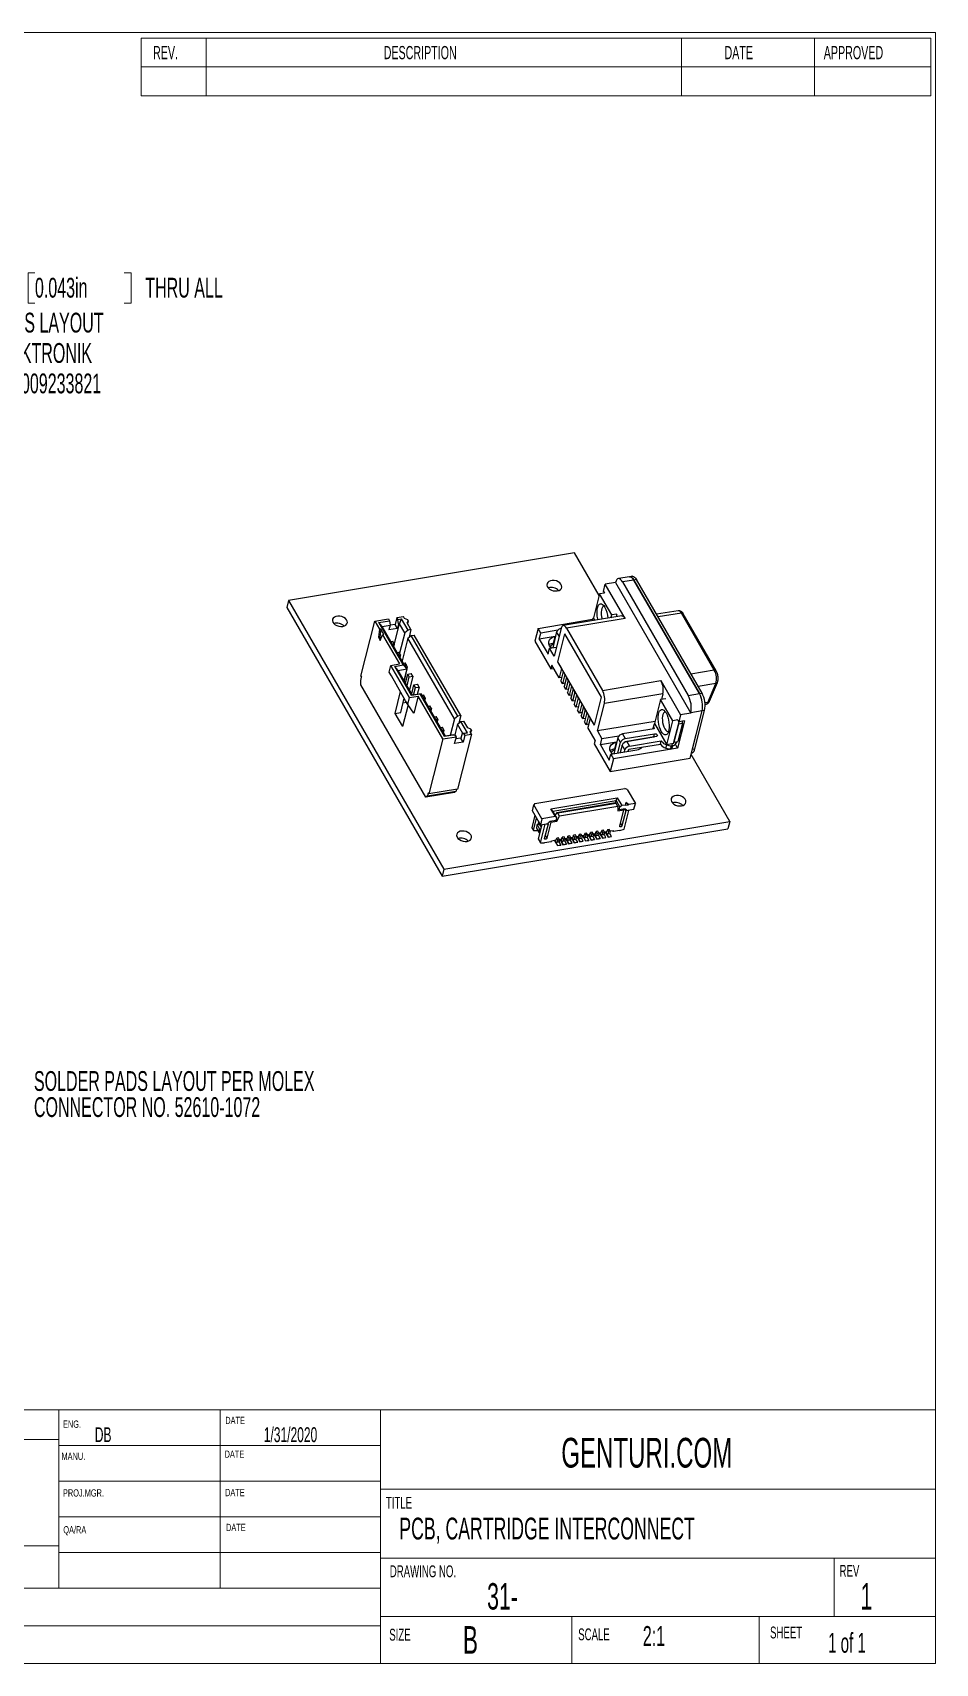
# Model space of a CAD drawing. Header units: millimetres. Extents: x 11 to 423, y 8 to 270.
# Drawn here: x 278.4 to 423, y 8.3 to 269.9 of the extents above; entities that cross this region are included whole.
import ezdxf

# ---------------------------------------------------------------- set-up
doc = ezdxf.new("R2010")
doc.units = ezdxf.units.MM
doc.styles.add('SLDTEXTSTYLE0', font='TXT', dxfattribs={"width": 0.605})
doc.styles.add('SLDTEXTSTYLE1', font='TXT', dxfattribs={"width": 0.57})
doc.dimstyles.new('SLDDIMSTYLE6', dxfattribs={"dimtxt": 3.175, "dimasz": 3.556, "dimexe": 0, "dimexo": 0.0625, "dimgap": 0.79375, "dimtad": 0, "dimtih": 1, "dimtoh": 1, "dimdec": 4, "dimrnd": 1e-09, "dimzin": 12, "dimdsep": 46, "dimtxsty": 'SLDTEXTSTYLE0', "dimblk1": 'NONE', "dimblk2": 'CLOSED', "dimsah": 1, "dimcen": 0, "dimadec": 0, "dimazin": 3, "dimtfac": 1, "dimtmove": 0, "dimatfit": 3, "dimldrblk": 'NONE', "dimfxl": 1, "dimfrac": 2, "dimtolj": 1, "dimtzin": 12, "dimarcsym": 0})

# ---------------------------------------------------------------- blocks, each defined once
blk = doc.blocks.new('SW_TABLEANNOTATION_0')
at = {"color": 0, "linetype": 'Continuous', "lineweight": 18}
for p, q in [((0, 0), (0, -9.24)), ((126.56, 0), (0, 0)), ((10.41, 0), (10.41, -4.62)), ((86.61, 0), (86.61, -4.62)), ((107.89, 0), (107.89, -4.62)), ((126.56, -9.24), (126.56, 0)), ((0, -4.62), (126.56, -4.62)), ((10.41, -4.62), (10.41, -9.24)), ((86.61, -4.62), (86.61, -9.24)), ((107.89, -4.62), (107.89, -9.24)), ((0, -9.24), (126.56, -9.24))]:
    blk.add_line(p, q, dxfattribs=at)
at = {"color": 0, "linetype": 'Continuous', "lineweight": 18, "attachment_point": 1, "style": 'SLDTEXTSTYLE0'}
for s, insert, char_height in [('REV.', (1.91, -1.26), 2.117), ('DESCRIPTION', (38.87, -1.26), 2.1167), ('DATE', (93.48, -1.26), 2.117), ('APPROVED', (109.39, -1.26), 2.117)]:
    blk.add_mtext(s, dxfattribs=dict(at, insert=insert, char_height=char_height))
blk = doc.blocks.new('_CLOSED')
at = {"color": 0, "linetype": 'ByBlock', "lineweight": -2}
for p, q in [((-1, 0.166667), (0, 0)), ((-1, 0.166667), (-1, -0.166667)), ((0, 0), (-1, -0.166667)), ((0, 0), (-1, 0))]:
    blk.add_line(p, q, dxfattribs=at)
blk = doc.blocks.new('_D_14')
at = {"color": 7, "linetype": 'Continuous', "lineweight": 18}
for p, q in [((278.75, 231.31), (277.66, 231.31)), ((277.66, 231.31), (277.66, 226.44)), ((293.06, 231.31), (294.15, 231.31)), ((294.15, 231.31), (294.15, 226.44)), ((277.66, 226.44), (278.75, 226.44)), ((294.15, 226.44), (293.06, 226.44)), ((211.16, 168.08), (238.58, 221.56)), ((238.58, 221.56), (244.93, 221.56))]:
    blk.add_line(p, q, dxfattribs=at)
at = {"color": 7, "linetype": 'Continuous', "lineweight": 18, "xscale": 3.556, "yscale": 3.556, "rotation": 242.8609225618}
blk.add_blockref('_CLOSED', (211.16, 168.08, -0.82), dxfattribs=at)
at = {"color": 7, "linetype": 'Continuous', "lineweight": 18, "attachment_point": 1, "style": 'SLDTEXTSTYLE0'}
for s, insert, char_height in [('9', (248.42, 230.53), 3.17), ('X', (250.85, 230.53), 3.17), ('%%c', (254.97, 230.52), 3.175), ('1.09mm', (260.79, 230.53), 3.175), ('0.043in', (278.75, 230.53), 3.175), ('THRU ALL', (296.43, 230.53), 3.175), ('HOLES AND SOLDER PADS LAYOUT', (244.93, 224.93), 3.175), ('PER WURTH ELEKTRONIK', (255.36, 220.06), 3.175), ('D CONNECTOR NO. 618009233821', (247.11, 215.18), 3.175)]:
    blk.add_mtext(s, dxfattribs=dict(at, insert=insert, char_height=char_height))
blk = doc.blocks.new('_NONE')
blk = doc.blocks.new('SW_NOTE_4')
at = {"color": 0, "linetype": 'Continuous', "lineweight": 0, "char_height": 3.175, "attachment_point": 1, "style": 'SLDTEXTSTYLE0'}
for s, insert in [('SOLDER PADS LAYOUT PER MOLEX', (0.53, 1.61)), ('CONNECTOR NO. 52610-1072', (0.53, -2.57))]:
    blk.add_mtext(s, dxfattribs=dict(at, insert=insert))

msp = doc.modelspace()

# ---------------------------------------------------------------- linework, layer by layer
at = {"color": 7, "linetype": 'Continuous', "lineweight": 18}
for p, q in [((10.87306, 269.85291), (423.03369, 269.85291)), ((423.03369, 8.30901), (423.03369, 269.85291)), ((180.70099, 48.94901), (334.13369, 48.94901)), ((282.57774, 20.37401), (282.57169, 48.94901)), ((308.45067, 20.37401), (308.45067, 48.94901)), ((334.13369, 48.94901), (423.03369, 48.94901)), ((334.13369, 48.94901), (334.13369, 8.30901)), ((253.99669, 44.19921), (282.57169, 44.19921)), ((282.5729, 43.23401), (334.13369, 43.23401)), ((282.57169, 37.51901), (334.13369, 37.51901)), ((334.13369, 36.24901), (423.03369, 36.24901)), ((282.57532, 31.80401), (334.13369, 31.80401)), ((253.99669, 27.18121), (282.57169, 27.18121)), ((282.57653, 26.08901), (334.13369, 26.08901)), ((334.13369, 25.20001), (423.03369, 25.20001)), ((406.79804, 15.80201), (406.79804, 25.20001)), ((334.13369, 20.37401), (228.59669, 20.37401)), ((334.13369, 8.94401), (334.13369, 20.37401)), ((334.13369, 15.80201), (423.03369, 15.80201)), ((364.76243, 8.30901), (364.76243, 15.80201)), ((394.80171, 8.30901), (394.80171, 15.80201)), ((228.59669, 14.34151), (334.13369, 14.34151)), ((10.87306, 8.30901), (423.03369, 8.30901))]:
    msp.add_line(p, q, dxfattribs=at)
at = {"color": 7, "linetype": 'Continuous', "lineweight": 25}
for p, q in [((365.21799, 186.40854), (319.40059, 178.79913)), ((369.15189, 179.59251), (365.21799, 186.40854)), ((369.85674, 180.21797), (370.14779, 181.36828)), ((371.77124, 181.63791), (370.14779, 181.36828)), ((373.3032, 175.9011), (370.14779, 181.36828)), ((371.78034, 181.67385), (371.77124, 181.63791)), ((371.77124, 181.63791), (383.84053, 160.72618)), ((374.03996, 182.58895), (372.23613, 182.28937)), ((374.73145, 182.05387), (372.92762, 181.75429)), ((372.92762, 181.75429), (383.42998, 163.55748)), ((374.44779, 182.65296), (374.08895, 182.59337)), ((374.73145, 182.05387), (385.23381, 163.85707)), ((375.13928, 182.11788), (374.73341, 182.05048)), ((385.23577, 163.85367), (374.73341, 182.05048)), ((385.64163, 163.92108), (375.13928, 182.11788)), ((319.40059, 178.79913), (319.11181, 177.6578)), ((319.40059, 178.79913), (344.27563, 135.69965)), ((369.21472, 179.84082), (368.24151, 175.99445)), ((370.02644, 179.97564), (369.21472, 179.84082)), ((371.16947, 176.45395), (369.21472, 179.84082)), ((369.85674, 180.21797), (369.99921, 179.97111)), ((319.11181, 177.6578), (343.98685, 134.55832)), ((330.981, 166.63961), (333.21027, 175.45031)), ((333.21027, 175.45031), (335.38389, 175.8113)), ((333.21027, 175.45031), (333.95652, 174.15732)), ((333.84261, 175.22806), (335.55626, 175.51266)), ((335.38389, 175.8113), (335.55626, 175.51266)), ((335.55626, 175.51266), (335.66327, 174.79985)), ((336.75481, 176.03899), (336.47831, 174.94619)), ((336.75481, 176.03899), (337.79201, 176.21125)), ((336.75481, 176.03899), (336.92717, 175.74035)), ((336.92717, 175.74035), (337.5044, 175.83621)), ((337.03418, 175.02753), (336.92717, 175.74035)), ((337.15143, 175.047), (337.5044, 175.83621)), ((338.55032, 174.024), (337.5044, 175.83621)), ((337.98592, 175.87528), (337.79201, 176.21125)), ((338.47751, 175.67428), (337.98592, 175.87528)), ((338.38549, 175.18297), (338.57936, 175.49781)), ((338.57936, 175.49781), (338.46489, 175.0454)), ((338.57936, 175.49781), (338.47751, 175.67428)), ((359.37626, 174.3105), (368.11903, 175.76251)), ((372.78458, 176.30241), (363.40464, 174.74458)), ((373.3032, 175.9011), (363.92326, 174.34327)), ((368.10752, 175.72276), (368.05546, 175.51699)), ((368.24151, 175.99445), (368.47671, 175.58695)), ((371.05859, 176.01575), (371.16947, 176.45395)), ((371.98119, 176.58876), (371.16947, 176.45395)), ((371.9721, 176.55282), (371.87032, 176.15057)), ((381.83837, 177.13734), (378.34835, 176.55772)), ((387.61424, 167.60323), (382.33208, 176.75531)), ((387.92212, 167.50465), (382.63997, 176.65672)), ((333.95652, 174.15732), (333.78456, 172.87926)), ((333.78456, 172.87926), (334.01004, 172.9167)), ((333.78456, 172.87926), (334.07153, 172.38205)), ((337.76529, 168.43147), (333.84261, 175.22806)), ((334.4096, 174.59164), (333.84261, 175.22806)), ((334.182, 174.19477), (333.95652, 174.15732)), ((334.182, 174.19477), (334.01004, 172.9167)), ((334.01004, 172.9167), (334.17543, 172.63014)), ((334.07153, 172.38205), (334.45402, 173.29533)), ((334.6795, 173.33278), (334.182, 174.19477)), ((334.4096, 174.59164), (335.66327, 174.79985)), ((337.99004, 168.38803), (334.4096, 174.59164)), ((334.6795, 173.33278), (334.45402, 173.29533)), ((334.45402, 173.29533), (337.16286, 168.6019)), ((335.66327, 174.79985), (335.47954, 174.07371)), ((336.85045, 174.30139), (335.47954, 174.07371)), ((336.47831, 174.94619), (335.66166, 174.81056)), ((336.23568, 171.4277), (337.15143, 175.047)), ((336.85045, 174.30139), (336.47831, 174.94619)), ((337.03418, 175.02753), (336.85045, 174.30139)), ((337.03418, 175.02753), (337.15143, 175.047)), ((337.99757, 173.58094), (337.15143, 175.047)), ((337.99757, 173.58094), (337.17405, 170.32614)), ((338.49507, 172.71895), (337.57932, 169.09965)), ((338.55032, 174.024), (337.99757, 173.58094)), ((339.0103, 174.10039), (338.38549, 175.18297)), ((338.49507, 172.71895), (339.04782, 173.16201)), ((345.95758, 159.78911), (338.49507, 172.71895)), ((339.0103, 174.10039), (338.55032, 174.024)), ((339.0103, 174.10039), (338.70293, 172.88555)), ((339.04782, 173.16201), (339.5078, 173.2384)), ((346.51034, 160.23216), (339.04782, 173.16201)), ((346.97031, 160.30856), (339.5078, 173.2384)), ((359.37626, 174.3105), (358.85782, 172.2615)), ((359.80912, 173.5605), (359.37626, 174.3105)), ((359.56355, 172.58993), (359.80912, 173.5605)), ((362.13401, 173.01683), (359.56355, 172.58993)), ((362.5162, 174.0101), (359.80912, 173.5605)), ((362.35208, 173.72522), (361.7129, 171.19904)), ((361.86115, 171.93841), (362.13401, 173.01683)), ((363.0628, 174.28294), (361.94406, 169.86142)), ((363.60983, 173.43855), (362.4729, 168.94513)), ((363.60983, 173.43855), (369.48582, 163.25757)), ((363.92326, 174.34327), (369.68173, 164.36591)), ((335.80103, 172.18079), (336.07716, 172.22665)), ((336.05174, 171.7464), (336.32787, 171.79226)), ((336.32787, 171.79226), (336.07716, 172.22665)), ((336.32787, 171.79226), (336.23565, 171.42776)), ((336.79603, 170.45681), (337.07217, 170.50267)), ((337.04674, 170.02242), (337.32287, 170.06828)), ((337.32287, 170.06828), (337.07217, 170.50267)), ((337.32287, 170.06828), (337.23065, 169.70378)), ((358.85782, 172.2615), (361.42563, 167.81242)), ((359.56355, 172.58993), (360.97378, 170.14649)), ((360.97378, 170.14649), (361.21936, 171.11707)), ((361.21936, 171.11707), (362.30749, 171.29779)), ((361.94406, 169.86142), (361.21936, 171.11707)), ((361.86115, 171.93841), (361.90168, 171.94514)), ((335.51544, 167.28142), (335.79194, 168.37422)), ((335.79194, 168.37422), (337.16286, 168.6019)), ((338.78086, 163.19549), (335.79194, 168.37422)), ((336.39437, 168.20379), (337.76529, 168.43147)), ((339.09839, 163.51871), (336.39437, 168.20379)), ((336.95492, 167.57249), (336.39437, 168.20379)), ((336.95492, 167.57249), (338.32584, 167.80017)), ((336.95492, 167.57249), (336.96139, 167.56732)), ((339.26261, 163.58013), (336.96139, 167.56732)), ((338.32584, 167.80017), (337.76529, 168.43147)), ((337.79104, 168.73283), (338.06717, 168.77869)), ((338.33231, 167.795), (337.89164, 165.95553)), ((337.90014, 165.94081), (338.44236, 168.08381)), ((338.24258, 168.42997), (337.99004, 168.38803)), ((338.18982, 168.04187), (337.99004, 168.38803)), ((338.31788, 168.3443), (338.06717, 168.77869)), ((338.18982, 168.04187), (338.44236, 168.08381)), ((338.33231, 167.795), (338.18982, 168.04187)), ((338.44236, 168.08381), (338.24258, 168.42997)), ((338.29428, 168.34038), (338.31788, 168.3443)), ((338.31788, 168.3443), (338.31, 168.31315)), ((338.33231, 167.795), (338.32584, 167.80017)), ((361.57115, 168.38757), (361.42563, 167.81242)), ((361.42563, 167.81242), (361.86134, 167.88478)), ((362.7346, 166.37174), (361.57115, 168.38757)), ((362.4729, 168.94513), (368.3489, 158.76415)), ((362.4729, 168.94513), (363.10751, 167.84558)), ((363.10751, 167.84558), (362.7346, 166.37174)), ((330.98828, 165.24643), (330.96062, 165.94068)), ((330.96139, 165.94969), (331.08872, 166.45296)), ((330.981, 166.63961), (331.08872, 166.45296)), ((341.38211, 147.23766), (330.98828, 165.24643)), ((335.86462, 166.67643), (335.51544, 167.28142)), ((338.15519, 162.70768), (335.86462, 166.67643)), ((338.12763, 165.54665), (338.48494, 166.95884)), ((338.37834, 165.11226), (338.73565, 166.52445)), ((338.48494, 166.95884), (339.06217, 167.05471)), ((338.73565, 166.52445), (338.48494, 166.95884)), ((338.73565, 166.52445), (339.31288, 166.62032)), ((339.31288, 166.62032), (338.76278, 164.44617)), ((339.31288, 166.62032), (339.06217, 167.05471)), ((339.12263, 163.82267), (339.47994, 165.23486)), ((339.42887, 163.60774), (339.73065, 164.80047)), ((339.47994, 165.23486), (340.05717, 165.33073)), ((339.73065, 164.80047), (339.47994, 165.23486)), ((339.73065, 164.80047), (340.30788, 164.89634)), ((340.30788, 164.89634), (340.00609, 163.70361)), ((340.30788, 164.89634), (340.05717, 165.33073)), ((363.13456, 166.43817), (362.7346, 166.37174)), ((363.37389, 167.38405), (363.00098, 165.9102)), ((363.27715, 165.4317), (363.00098, 165.9102)), ((363.65006, 166.90554), (363.27715, 165.4317)), ((363.67711, 165.49812), (363.27715, 165.4317)), ((363.37389, 167.38405), (363.65006, 166.90554)), ((363.91644, 166.444), (363.54353, 164.97016)), ((363.8197, 164.49165), (363.54353, 164.97016)), ((364.19261, 165.96549), (363.8197, 164.49165)), ((363.91644, 166.444), (364.19261, 165.96549)), ((364.45899, 165.50396), (364.08608, 164.03011)), ((364.73516, 165.02545), (364.36225, 163.55161)), ((364.45899, 165.50396), (364.73516, 165.02545)), ((369.68173, 164.36591), (379.06167, 165.92374)), ((379.06167, 165.92374), (382.21708, 160.45655)), ((386.59429, 162.4211), (387.86025, 165.44385)), ((386.84997, 162.60423), (388.11593, 165.62698)), ((337.29237, 164.20265), (336.44277, 160.65616)), ((337.36272, 160.80895), (337.91661, 163.12106)), ((338.29184, 162.42853), (337.72829, 162.33493)), ((338.50436, 162.10269), (338.15519, 162.70768)), ((338.27179, 162.50566), (338.26209, 162.46732)), ((338.26209, 162.46732), (338.29113, 162.47214)), ((338.2993, 162.458), (338.29184, 162.42853)), ((338.50436, 162.10269), (338.78086, 163.19549)), ((338.78086, 163.19549), (340.15178, 163.42318)), ((340.4693, 163.74639), (339.09839, 163.51871)), ((339.25943, 163.5796), (339.09839, 163.51871)), ((340.63035, 163.80729), (339.25943, 163.5796)), ((340.15178, 163.42318), (339.45871, 160.68399)), ((344.10436, 156.57477), (340.15178, 163.42318)), ((340.63035, 163.80729), (340.4693, 163.74639)), ((344.39198, 156.94981), (340.4693, 163.74639)), ((340.63035, 163.80729), (340.63669, 163.80233)), ((340.77918, 163.55545), (340.63669, 163.80233)), ((340.77604, 163.56089), (341.05217, 163.60675)), ((341.03171, 163.59739), (340.77918, 163.55545)), ((340.97896, 163.2093), (340.77918, 163.55545)), ((340.97896, 163.2093), (341.2315, 163.25124)), ((344.5594, 157.00569), (340.97896, 163.2093)), ((341.2315, 163.25124), (341.03171, 163.59739)), ((341.30288, 163.17236), (341.05217, 163.60675)), ((341.14715, 162.91789), (341.2315, 163.25124)), ((341.20753, 163.15653), (341.30288, 163.17236)), ((341.30288, 163.17236), (341.21065, 162.80786)), ((364.21966, 164.55808), (363.8197, 164.49165)), ((364.36225, 163.55161), (364.08608, 164.03011)), ((364.76221, 163.61803), (364.36225, 163.55161)), ((365.00154, 164.56391), (364.62863, 163.09007)), ((364.9048, 162.61157), (364.62863, 163.09007)), ((365.27771, 164.08541), (364.9048, 162.61157)), ((365.30476, 162.67799), (364.9048, 162.61157)), ((365.00154, 164.56391), (365.27771, 164.08541)), ((365.54409, 163.62387), (365.17118, 162.15003)), ((365.82026, 163.14536), (365.44735, 161.67152)), ((365.54409, 163.62387), (365.82026, 163.14536)), ((366.08664, 162.68383), (365.71373, 161.20998)), ((366.36281, 162.20532), (365.9899, 160.73148)), ((366.08664, 162.68383), (366.36281, 162.20532)), ((369.48582, 163.25757), (368.3489, 158.76415)), ((368.87774, 157.84786), (369.99647, 162.26939)), ((379.37641, 163.82722), (369.99647, 162.26939)), ((379.00804, 162.87252), (378.03483, 159.02615)), ((379.81977, 163.00734), (379.00804, 162.87252)), ((380.96279, 159.48565), (379.00804, 162.87252)), ((379.37641, 163.82722), (379.14042, 162.89451)), ((383.42998, 163.55748), (385.23381, 163.85707)), ((385.23577, 163.85367), (385.64163, 163.92108)), ((336.44277, 160.65616), (337.36272, 160.80895)), ((336.44277, 160.65616), (337.63755, 158.58603)), ((338.55583, 162.02619), (337.63755, 158.58603)), ((339.45871, 160.68399), (338.50436, 162.10269)), ((341.77104, 161.83691), (342.04717, 161.88277)), ((342.02175, 161.40252), (342.29788, 161.44838)), ((342.29788, 161.44838), (342.04717, 161.88277)), ((342.29788, 161.44838), (342.20566, 161.08388)), ((342.76604, 160.11293), (343.04217, 160.15879)), ((343.01675, 159.67854), (343.29288, 159.7244)), ((343.29288, 159.7244), (343.04217, 160.15879)), ((343.29288, 159.7244), (343.20066, 159.3599)), ((345.95758, 159.78911), (345.28377, 157.12599)), ((346.51034, 160.23216), (345.95758, 159.78911)), ((346.97031, 160.30856), (346.51034, 160.23216)), ((346.97031, 160.30856), (346.66294, 159.09372)), ((365.44735, 161.67152), (365.17118, 162.15003)), ((365.84731, 161.73795), (365.44735, 161.67152)), ((365.9899, 160.73148), (365.71373, 161.20998)), ((366.38986, 160.7979), (365.9899, 160.73148)), ((366.62919, 161.74378), (366.25628, 160.26994)), ((366.53245, 159.79143), (366.25628, 160.26994)), ((366.90536, 161.26528), (366.53245, 159.79143)), ((366.93241, 159.85786), (366.53245, 159.79143)), ((366.62919, 161.74378), (366.90536, 161.26528)), ((367.17174, 160.80374), (366.79883, 159.3299)), ((367.44791, 160.32523), (367.075, 158.85139)), ((367.17174, 160.80374), (367.44791, 160.32523)), ((367.71429, 159.86369), (367.34138, 158.38985)), ((367.71429, 159.86369), (368.3489, 158.76415)), ((381.77451, 159.62046), (380.96279, 159.48565)), ((381.76542, 159.58452), (381.92603, 159.30624)), ((382.21708, 160.45655), (381.92603, 159.30624)), ((383.84053, 160.72618), (382.21708, 160.45655)), ((383.73434, 153.47681), (385.65346, 161.06171)), ((383.84963, 160.76212), (383.84053, 160.72618)), ((385.65346, 161.06171), (383.84963, 160.76212)), ((384.10011, 154.91131), (385.65542, 161.05831)), ((384.50597, 154.97872), (386.06128, 161.12572)), ((386.06128, 161.12572), (385.65542, 161.05831)), ((386.13389, 162.11386), (386.32247, 162.14518)), ((343.76104, 158.38895), (344.03718, 158.43481)), ((344.01175, 157.95456), (344.28788, 158.00043)), ((344.28788, 158.00043), (344.03718, 158.43481)), ((344.10436, 156.57477), (346.27798, 156.93577)), ((344.28788, 158.00043), (344.19566, 157.63592)), ((346.10562, 157.23441), (344.39198, 156.94981)), ((344.5594, 157.00569), (344.39198, 156.94981)), ((345.81306, 157.2139), (344.5594, 157.00569)), ((345.81306, 157.2139), (346.10562, 157.23441)), ((346.00148, 155.84297), (346.27798, 156.93577)), ((346.45509, 158.92712), (346.02537, 157.22878)), ((346.27798, 156.93577), (346.10562, 157.23441)), ((346.45509, 158.92712), (347.00784, 159.37017)), ((347.30123, 157.46106), (346.45509, 158.92712)), ((348.6861, 157.33571), (346.45683, 148.52501)), ((347.18398, 157.44158), (347.00025, 156.71545)), ((347.00784, 159.37017), (347.46781, 159.44657)), ((348.05376, 157.55796), (347.00784, 159.37017)), ((347.47654, 157.46209), (347.18398, 157.44158)), ((347.30123, 157.46106), (347.18398, 157.44158)), ((347.30123, 157.46106), (348.05376, 157.55796)), ((347.6489, 157.16345), (347.3724, 156.07065)), ((348.09263, 158.36399), (347.46781, 159.44657)), ((348.05376, 157.55796), (347.47654, 157.46209)), ((347.6489, 157.16345), (347.47654, 157.46209)), ((347.6489, 157.16345), (348.6861, 157.33571)), ((348.58422, 158.16299), (348.09263, 158.36399)), ((348.4922, 157.67168), (348.68607, 157.98652)), ((348.6861, 157.33571), (348.4922, 157.67168)), ((348.68607, 157.98652), (348.5716, 157.53411)), ((348.68607, 157.98652), (348.58422, 158.16299)), ((367.075, 158.85139), (366.79883, 159.3299)), ((367.47496, 158.91782), (367.075, 158.85139)), ((368.50482, 156.37402), (367.34138, 158.38985)), ((378.1253, 159.38371), (368.87774, 157.84786)), ((368.87774, 157.84786), (369.60244, 156.59221)), ((372.30952, 157.0418), (369.60244, 156.59221)), ((377.99271, 158.21705), (372.91491, 157.37372)), ((372.91491, 157.37372), (373.34582, 156.62712)), ((373.34582, 156.62712), (378.027, 157.40457)), ((378.29318, 156.94338), (373.612, 156.16593)), ((377.90084, 158.75446), (377.77351, 158.2512)), ((377.89967, 156.90131), (378.027, 157.40457)), ((378.03483, 159.02615), (379.98958, 155.63928)), ((379.98958, 155.63928), (380.96279, 159.48565)), ((381.07188, 155.81903), (381.95545, 159.31112)), ((381.85863, 158.92848), (381.131, 156.05269)), ((382.82794, 159.45603), (381.7274, 155.10639)), ((382.48997, 159.03333), (381.76234, 156.15754)), ((382.48997, 159.03333), (381.85863, 158.92848)), ((382.82794, 159.45603), (381.92603, 159.30624)), ((344.10436, 156.57477), (341.87508, 147.76407)), ((347.3724, 156.07065), (346.00148, 155.84297)), ((347.00025, 156.71545), (346.18811, 156.58057)), ((347.3724, 156.07065), (347.00025, 156.71545)), ((368.50482, 156.37402), (368.3593, 155.79886)), ((368.3593, 155.79886), (370.92711, 151.34977)), ((369.35687, 155.62163), (369.60244, 156.59221)), ((371.92733, 156.04853), (369.35687, 155.62163)), ((369.35687, 155.62163), (370.7671, 153.17819)), ((371.01268, 154.14877), (375.2066, 154.8453)), ((381.7274, 155.10639), (371.44554, 153.39877)), ((372.1454, 156.75692), (371.50622, 154.23074)), ((371.65447, 154.97011), (371.92733, 156.04853)), ((371.65447, 154.97011), (371.695, 154.97684)), ((372.5763, 156.01031), (372.1454, 156.75692)), ((372.15322, 154.33819), (372.5763, 156.01031)), ((372.84248, 155.54912), (372.55289, 154.40457)), ((373.27339, 154.80252), (372.84248, 155.54912)), ((373.17359, 155.98058), (373.20764, 156.11517)), ((373.19989, 154.51202), (373.27339, 154.80252)), ((373.21848, 156.12385), (377.89967, 156.90131)), ((373.612, 156.16593), (374.0429, 155.41932)), ((373.83122, 154.61688), (373.90473, 154.90737)), ((373.91557, 154.91606), (378.99336, 155.75939)), ((374.0429, 155.41932), (379.12069, 156.26265)), ((374.91893, 156.38299), (374.87623, 156.39918)), ((378.99336, 155.75939), (379.12069, 156.26265)), ((379.85943, 155.11833), (379.98677, 155.6216)), ((381.07188, 155.81903), (379.98958, 155.63928)), ((380.60064, 154.94392), (380.72797, 155.44718)), ((380.82612, 154.98137), (380.60064, 154.94392)), ((380.95345, 155.48463), (380.72797, 155.44718)), ((380.95345, 155.48463), (380.78769, 155.77183)), ((380.82612, 154.98137), (380.95345, 155.48463)), ((381.131, 156.05269), (381.76234, 156.15754)), ((381.7274, 155.10639), (381.37029, 155.72514)), ((381.61824, 156.13361), (381.60452, 156.07939)), ((383.9546, 154.34733), (384.05018, 154.36321)), ((384.07244, 154.8131), (384.10011, 154.91131)), ((384.10011, 154.91131), (384.50597, 154.97872)), ((370.7671, 153.17819), (371.01268, 154.14877)), ((370.92711, 151.34977), (383.73434, 153.47681)), ((371.44554, 153.39877), (370.92711, 151.34977)), ((371.01268, 154.14877), (371.44554, 153.39877)), ((390.09303, 143.30906), (383.88378, 154.06745)), ((345.96385, 147.9986), (341.38211, 147.23766)), ((341.63715, 147.44209), (341.38211, 147.23766)), ((341.63715, 147.44209), (346.21889, 148.20303)), ((341.64002, 147.44746), (346.22176, 148.2084)), ((341.76736, 147.95072), (341.64002, 147.44746)), ((341.87508, 147.76407), (341.76736, 147.95072)), ((346.45683, 148.52501), (341.87508, 147.76407)), ((346.21889, 148.20303), (345.96385, 147.9986)), ((346.29508, 148.49815), (346.22176, 148.2084)), ((358.84994, 146.24288), (373.28061, 148.63954)), ((361.4295, 145.36966), (372.07212, 147.1372)), ((361.76302, 144.99529), (371.86449, 146.67296)), ((371.77081, 146.30268), (371.86449, 146.67296)), ((371.86449, 146.67296), (372.07212, 147.1372)), ((371.86449, 146.67296), (372.47168, 145.62092)), ((372.07212, 147.1372), (372.79683, 145.88155)), ((373.66871, 148.48086), (373.28061, 148.63954)), ((373.66871, 148.48086), (374.96143, 146.24105)), ((358.86848, 144.35264), (358.35895, 142.33885)), ((358.4604, 145.05969), (358.69688, 145.99432)), ((359.75312, 142.81987), (358.4604, 145.05969)), ((358.63316, 141.86374), (359.14269, 143.87753)), ((358.84994, 146.24288), (358.69688, 145.99432)), ((359.9896, 143.75451), (358.69688, 145.99432)), ((362.1542, 144.11401), (359.9896, 143.75451)), ((362.1542, 144.11401), (361.4295, 145.36966)), ((361.76302, 144.99529), (361.4295, 145.36966)), ((362.3702, 143.94326), (361.76302, 144.99529)), ((362.31495, 144.69151), (362.0995, 144.41229)), ((362.3702, 143.94326), (362.1542, 144.11401)), ((362.26106, 143.51189), (362.3702, 143.94326)), ((371.80267, 146.30797), (362.36604, 144.74073)), ((362.40506, 143.39806), (362.79449, 144.18591)), ((371.86001, 146.22001), (362.51615, 144.66817)), ((362.79449, 144.18591), (362.51615, 144.66817)), ((372.13835, 145.73775), (362.79449, 144.18591)), ((372.13835, 145.73775), (371.86001, 146.22001)), ((372.13835, 145.73775), (372.14577, 145.01581)), ((372.36253, 145.18956), (372.14002, 145.57509)), ((372.14577, 145.01581), (373.11533, 145.17683)), ((372.36253, 145.18956), (372.47168, 145.62092)), ((373.35464, 145.35433), (372.36253, 145.18956)), ((372.46046, 142.58862), (373.11533, 145.17683)), ((372.79683, 145.88155), (372.47168, 145.62092)), ((373.34819, 145.97312), (372.79683, 145.88155)), ((373.42152, 145.02107), (372.82123, 142.64854)), ((373.11533, 145.17683), (373.04278, 145.30253)), ((373.16266, 142.11982), (373.91758, 145.10345)), ((373.24016, 145.33531), (373.42152, 145.02107)), ((373.46226, 145.09671), (373.31717, 145.3481)), ((373.3391, 145.93717), (373.85982, 146.02365)), ((373.34819, 145.97312), (373.3391, 145.93717)), ((373.41269, 146.35572), (373.34819, 145.97312)), ((373.35464, 145.35433), (373.49864, 145.24049)), ((373.85982, 146.02365), (373.40633, 146.318)), ((373.86891, 146.0596), (373.41269, 146.35572)), ((373.91758, 145.10345), (373.42152, 145.02107)), ((373.46226, 145.09671), (374.72495, 145.30641)), ((373.49864, 145.24049), (373.46226, 145.09671)), ((373.86891, 146.0596), (373.85982, 146.02365)), ((374.96143, 146.24105), (373.86891, 146.0596)), ((373.88131, 145.1663), (373.91758, 145.10345)), ((374.72495, 145.30641), (374.96143, 146.24105)), ((343.98685, 134.55832), (389.80425, 142.16773)), ((344.27563, 135.69965), (390.09303, 143.30906)), ((358.35895, 142.33885), (358.63316, 141.86374)), ((358.63316, 141.86374), (359.28232, 141.86824)), ((359.14959, 142.20298), (359.21184, 142.83318)), ((359.14959, 142.20298), (359.15435, 142.17438)), ((359.15435, 142.17438), (359.5488, 141.49095)), ((359.21184, 142.83318), (359.57261, 142.8931)), ((359.21184, 142.83318), (359.61924, 142.1273)), ((359.28232, 141.86824), (359.32678, 141.87563)), ((359.47307, 143.3051), (359.35988, 142.85777)), ((359.47372, 143.30397), (359.36086, 142.85793)), ((359.95412, 142.85326), (359.37746, 140.57415)), ((359.5488, 141.49095), (359.55699, 141.4971)), ((359.5488, 141.49095), (359.5996, 141.45213)), ((359.55699, 141.4971), (359.61924, 142.1273)), ((359.55699, 141.4971), (359.61335, 141.50646)), ((359.57261, 142.8931), (359.84485, 142.4214)), ((359.61924, 142.1273), (359.77707, 142.15351)), ((359.9896, 143.75451), (359.75312, 142.81987)), ((359.75312, 142.81987), (361.0158, 143.02958)), ((359.76919, 139.89542), (360.52411, 142.87905)), ((360.41987, 140.58891), (361.02016, 142.96143)), ((360.48783, 142.9419), (360.52411, 142.87905)), ((360.52411, 142.87905), (361.02016, 142.96143)), ((361.4355, 143.23703), (360.78063, 140.64882)), ((360.98389, 143.02428), (361.02016, 142.96143)), ((361.0158, 143.02958), (361.05219, 143.17337)), ((361.05219, 143.17337), (361.26895, 143.34712)), ((362.26106, 143.51189), (361.26895, 143.34712)), ((361.4355, 143.23703), (361.36295, 143.36273)), ((361.4355, 143.23703), (362.40506, 143.39806)), ((362.40506, 143.39806), (362.28492, 143.60621)), ((365.88885, 140.98065), (365.96161, 141.26823)), ((366.25023, 141.31616), (365.96161, 141.26823)), ((366.13789, 140.9628), (365.96161, 141.26823)), ((366.42651, 141.01073), (366.25023, 141.31616)), ((366.79077, 141.13044), (366.86353, 141.41802)), ((367.15215, 141.46595), (366.86353, 141.41802)), ((367.03981, 141.11259), (366.86353, 141.41802)), ((367.32843, 141.16052), (367.15215, 141.46595)), ((367.29724, 141.21456), (367.69269, 141.28023)), ((367.75563, 140.86093), (367.52929, 141.2531)), ((367.69269, 141.28023), (367.76545, 141.56781)), ((368.05406, 141.61575), (367.76545, 141.56781)), ((367.94173, 141.26238), (367.76545, 141.56781)), ((367.94173, 141.26238), (367.84168, 140.86696)), ((368.23034, 141.31032), (367.94173, 141.26238)), ((368.23034, 141.31032), (368.05406, 141.61575)), ((368.23034, 141.31032), (368.13029, 140.91489)), ((368.19916, 141.36435), (368.5946, 141.43002)), ((368.27771, 141.37739), (368.77681, 140.51263)), ((368.30494, 141.38192), (368.78591, 140.54857)), ((368.65755, 141.01072), (368.43121, 141.40289)), ((368.5946, 141.43002), (368.66737, 141.7176)), ((368.95598, 141.76554), (368.66737, 141.7176)), ((368.84365, 141.41217), (368.66737, 141.7176)), ((368.84365, 141.41217), (368.7436, 141.01675)), ((369.13226, 141.46011), (368.84365, 141.41217)), ((369.13226, 141.46011), (368.95598, 141.76554)), ((369.13226, 141.46011), (369.03221, 141.06469)), ((369.10108, 141.51414), (369.49652, 141.57982)), ((369.17963, 141.52719), (369.67873, 140.66242)), ((369.20686, 141.53171), (369.68783, 140.69837)), ((369.55947, 141.16051), (369.33313, 141.55268)), ((369.49652, 141.57982), (369.56928, 141.8674)), ((369.8579, 141.91533), (369.56928, 141.8674)), ((369.74556, 141.56197), (369.56928, 141.8674)), ((369.74556, 141.56197), (369.64551, 141.16654)), ((370.03418, 141.6099), (369.74556, 141.56197)), ((370.03418, 141.6099), (369.8579, 141.91533)), ((370.03418, 141.6099), (369.93413, 141.21448)), ((370.22898, 140.78824), (369.94902, 141.27331)), ((370.00299, 141.66393), (370.39844, 141.72961)), ((370.08154, 141.67698), (370.58065, 140.81221)), ((370.10878, 141.6815), (370.58974, 140.84816)), ((370.46139, 141.3103), (370.23505, 141.70247)), ((370.4712, 142.01719), (370.39844, 141.72961)), ((370.54743, 141.31634), (370.46139, 141.3103)), ((370.75982, 142.06512), (370.4712, 142.01719)), ((370.64748, 141.71176), (370.4712, 142.01719)), ((370.64748, 141.71176), (370.54743, 141.31634)), ((370.83605, 141.36427), (370.54743, 141.31634)), ((370.9361, 141.75969), (370.64748, 141.71176)), ((370.9361, 141.75969), (370.75982, 142.06512)), ((370.9361, 141.75969), (370.83605, 141.36427)), ((371.1309, 140.93803), (370.85093, 141.42311)), ((370.90491, 141.81372), (371.44466, 141.90337)), ((371.3085, 141.88075), (371.39919, 141.72363)), ((371.39919, 141.72363), (371.44466, 141.90337)), ((372.45894, 141.89963), (371.39919, 141.72363)), ((372.45894, 141.89963), (373.16266, 142.11982)), ((390.09303, 143.30906), (389.80425, 142.16773)), ((359.37746, 140.57415), (359.76919, 139.89542)), ((359.76919, 139.89542), (360.41834, 139.89992)), ((361.47809, 140.07592), (360.41834, 139.89992)), ((361.47809, 140.07592), (361.52357, 140.25566)), ((361.52357, 140.25566), (362.28118, 140.38148)), ((361.96429, 140.32885), (362.46339, 139.46409)), ((361.99152, 140.33338), (362.47249, 139.50003)), ((362.34413, 139.96218), (362.11779, 140.35435)), ((362.28118, 140.38148), (362.35395, 140.66906)), ((362.43018, 139.96821), (362.34413, 139.96218)), ((362.64256, 140.717), (362.35395, 140.66906)), ((362.53023, 140.36363), (362.35395, 140.66906)), ((362.53023, 140.36363), (362.43018, 139.96821)), ((362.71879, 140.01615), (362.43018, 139.96821)), ((362.46339, 139.46409), (363.00454, 139.55396)), ((362.47249, 139.50003), (362.46339, 139.46409)), ((362.47249, 139.50003), (363.01364, 139.58991)), ((362.81884, 140.41157), (362.53023, 140.36363)), ((362.81884, 140.41157), (362.64256, 140.717)), ((362.81884, 140.41157), (362.71879, 140.01615)), ((363.01364, 139.58991), (362.73368, 140.07498)), ((362.78765, 140.4656), (363.1831, 140.53128)), ((362.86621, 140.47865), (363.36531, 139.61388)), ((362.89344, 140.48317), (363.37441, 139.64983)), ((363.01364, 139.58991), (363.00454, 139.55396)), ((363.24605, 140.11197), (363.01971, 140.50414)), ((363.1831, 140.53128), (363.25586, 140.81885)), ((363.33209, 140.118), (363.24605, 140.11197)), ((363.54448, 140.86679), (363.25586, 140.81885)), ((363.43214, 140.51343), (363.25586, 140.81885)), ((363.43214, 140.51343), (363.33209, 140.118)), ((363.62071, 140.16594), (363.33209, 140.118)), ((363.36531, 139.61388), (363.90646, 139.70375)), ((363.37441, 139.64983), (363.36531, 139.61388)), ((363.37441, 139.64983), (363.91555, 139.7397)), ((363.72076, 140.56136), (363.43214, 140.51343)), ((363.72076, 140.56136), (363.54448, 140.86679)), ((363.72076, 140.56136), (363.62071, 140.16594)), ((363.91555, 139.7397), (363.63559, 140.22477)), ((363.68957, 140.61539), (364.08502, 140.68107)), ((363.76812, 140.62844), (364.26723, 139.76367)), ((363.79536, 140.63296), (364.27632, 139.79962)), ((363.91555, 139.7397), (363.90646, 139.70375)), ((364.14797, 140.26176), (363.92162, 140.65393)), ((364.08502, 140.68107), (364.15778, 140.96865)), ((364.23401, 140.2678), (364.14797, 140.26176)), ((364.44639, 141.01658), (364.15778, 140.96865)), ((364.33406, 140.66322), (364.15778, 140.96865)), ((364.33406, 140.66322), (364.23401, 140.2678)), ((364.52262, 140.31573), (364.23401, 140.2678)), ((364.26723, 139.76367), (364.80838, 139.85354)), ((364.27632, 139.79962), (364.26723, 139.76367)), ((364.27632, 139.79962), (364.81747, 139.88949)), ((364.62267, 140.71115), (364.33406, 140.66322)), ((364.62267, 140.71115), (364.44639, 141.01658)), ((364.62267, 140.71115), (364.52262, 140.31573)), ((364.81747, 139.88949), (364.53751, 140.37456)), ((364.59149, 140.76518), (364.98693, 140.83086)), ((364.67004, 140.77823), (365.16914, 139.91346)), ((364.69727, 140.78275), (365.17824, 139.94941)), ((364.81747, 139.88949), (364.80838, 139.85354)), ((365.04988, 140.41155), (364.82354, 140.80372)), ((364.98693, 140.83086), (365.0597, 141.11844)), ((365.13593, 140.41759), (365.04988, 140.41155)), ((365.34831, 141.16637), (365.0597, 141.11844)), ((365.23598, 140.81301), (365.0597, 141.11844)), ((365.23598, 140.81301), (365.13593, 140.41759)), ((365.42454, 140.46552), (365.13593, 140.41759)), ((365.16914, 139.91346), (365.71029, 140.00334)), ((365.17824, 139.94941), (365.16914, 139.91346)), ((365.17824, 139.94941), (365.71939, 140.03928)), ((365.52459, 140.86094), (365.23598, 140.81301)), ((365.52459, 140.86094), (365.34831, 141.16637)), ((365.52459, 140.86094), (365.42454, 140.46552)), ((365.71939, 140.03928), (365.43943, 140.52436)), ((365.49341, 140.91497), (365.88885, 140.98065)), ((365.57196, 140.92802), (366.07106, 140.06325)), ((365.59919, 140.93254), (366.08016, 140.0992)), ((365.71939, 140.03928), (365.71029, 140.00334)), ((365.9518, 140.56135), (365.72546, 140.95351)), ((366.03784, 140.56738), (365.9518, 140.56135)), ((366.13789, 140.9628), (366.03784, 140.56738)), ((366.32646, 140.61531), (366.03784, 140.56738)), ((366.07106, 140.06325), (366.61221, 140.15313)), ((366.08016, 140.0992), (366.07106, 140.06325)), ((366.08016, 140.0992), (366.62131, 140.18907)), ((366.42651, 141.01073), (366.13789, 140.9628)), ((366.42651, 141.01073), (366.32646, 140.61531)), ((366.62131, 140.18907), (366.34135, 140.67415)), ((366.39532, 141.06477), (366.79077, 141.13044)), ((366.47387, 141.07781), (366.97298, 140.21304)), ((366.50111, 141.08233), (366.98207, 140.24899)), ((366.62131, 140.18907), (366.61221, 140.15313)), ((366.85372, 140.71114), (366.62738, 141.1033)), ((366.93976, 140.71717), (366.85372, 140.71114)), ((367.03981, 141.11259), (366.93976, 140.71717)), ((367.22838, 140.7651), (366.93976, 140.71717)), ((366.97298, 140.21304), (367.51413, 140.30292)), ((366.98207, 140.24899), (366.97298, 140.21304)), ((366.98207, 140.24899), (367.52322, 140.33887)), ((367.32843, 141.16052), (367.03981, 141.11259)), ((367.32843, 141.16052), (367.22838, 140.7651)), ((367.52322, 140.33887), (367.24326, 140.82394)), ((367.37579, 141.2276), (367.8749, 140.36284)), ((367.40302, 141.23213), (367.88399, 140.39878)), ((367.52322, 140.33887), (367.51413, 140.30292)), ((367.84168, 140.86696), (367.75563, 140.86093)), ((368.13029, 140.91489), (367.84168, 140.86696)), ((367.8749, 140.36284), (368.41605, 140.45271)), ((367.88399, 140.39878), (367.8749, 140.36284)), ((367.88399, 140.39878), (368.42514, 140.48866)), ((368.42514, 140.48866), (368.14518, 140.97373)), ((368.42514, 140.48866), (368.41605, 140.45271)), ((368.7436, 141.01675), (368.65755, 141.01072)), ((369.03221, 141.06469), (368.7436, 141.01675)), ((368.77681, 140.51263), (369.31796, 140.6025)), ((368.78591, 140.54857), (368.77681, 140.51263)), ((368.78591, 140.54857), (369.32706, 140.63845)), ((369.32706, 140.63845), (369.0471, 141.12352)), ((369.32706, 140.63845), (369.31796, 140.6025)), ((369.64551, 141.16654), (369.55947, 141.16051)), ((369.93413, 141.21448), (369.64551, 141.16654)), ((369.67873, 140.66242), (370.21988, 140.75229)), ((369.68783, 140.69837), (369.67873, 140.66242)), ((369.68783, 140.69837), (370.22898, 140.78824)), ((370.22898, 140.78824), (370.21988, 140.75229)), ((370.58065, 140.81221), (371.1218, 140.90208)), ((370.58974, 140.84816), (370.58065, 140.81221)), ((370.58974, 140.84816), (371.1309, 140.93803)), ((371.1309, 140.93803), (371.1218, 140.90208)), ((344.27563, 135.69965), (343.98685, 134.55832))]:
    msp.add_line(p, q, dxfattribs=at)
at = {"color": 8, "linetype": 'Continuous', "lineweight": 25}
for p, q in [((382.33208, 176.75531), (378.59274, 176.13427)), ((362.74808, 173.03909), (362.35208, 173.72522)), ((387.61424, 167.60323), (383.87489, 166.9822)), ((387.86025, 165.44385), (385.03369, 164.97441)), ((386.59429, 162.4211), (386.11475, 162.34145)), ((359.40433, 143.03345), (359.40499, 143.03232)), ((372.58096, 143.06485), (372.82123, 142.64854)), ((360.54036, 141.06513), (360.78063, 140.64882))]:
    msp.add_line(p, q, dxfattribs=at)
at = {"color": 7, "linetype": 'Continuous', "lineweight": 25, "flags": 128}
for points in [[(362.45592, 180.31991), (362.73489, 180.39986), (362.95774, 180.53526), (363.10795, 180.71607), (363.17439, 180.92886), (363.15211, 181.15786), (363.04279, 181.38609), (362.85451, 181.59661), (362.60126, 181.77382), (362.3018, 181.90458), (361.97835, 181.97917), (361.6549, 181.99209), (361.35544, 181.94235), (361.10218, 181.83366), (360.91389, 181.67407), (360.80455, 181.47542), (360.78226, 181.25245), (360.84868, 181.02168), (360.99888, 180.80025), (361.22172, 180.60456), (361.50067, 180.44913), (361.81505, 180.34548), (362.14154, 180.30132), (362.45592, 180.31991)], [(372.92762, 181.75429), (372.76778, 181.99149), (372.60011, 182.16431), (372.43104, 182.26612), (372.26707, 182.29301), (372.1145, 182.24393), (371.9792, 182.12079), (371.86637, 181.92829), (371.78034, 181.67385)], [(374.03996, 182.58895), (374.0709, 182.59259), (374.23487, 182.56571), (374.40394, 182.4639), (374.57162, 182.29107), (374.73145, 182.05387)], [(374.73341, 182.05048), (374.57358, 182.28768), (374.4059, 182.4605), (374.23683, 182.56231), (374.07286, 182.5892), (374.04192, 182.58556)], [(374.44779, 182.65296), (374.47872, 182.6566), (374.64269, 182.62972), (374.81176, 182.52791), (374.97944, 182.35508), (375.13928, 182.11788)], [(368.96997, 175.66887), (368.92781, 175.84777), (368.85484, 176.27227), (368.81905, 176.69467), (368.822, 177.0965), (368.86357, 177.46022), (368.94192, 177.76992), (369.05366, 178.01205), (369.19387, 178.17606), (369.35645, 178.25475), (369.53429, 178.24471), (369.7196, 178.14635), (369.9043, 177.96399), (370.08031, 177.70559)], [(328.09287, 174.61285), (328.37183, 174.69281), (328.59469, 174.82821), (328.7449, 175.00901), (328.81133, 175.2218), (328.78906, 175.4508), (328.67973, 175.67903), (328.49146, 175.88956), (328.2382, 176.06677), (327.93875, 176.19752), (327.6153, 176.27212), (327.29185, 176.28503), (326.99239, 176.23529), (326.73912, 176.1266), (326.55084, 175.96701), (326.44149, 175.76837), (326.4192, 175.54539), (326.48562, 175.31463), (326.63582, 175.09319), (326.85866, 174.8975), (327.13762, 174.74207), (327.452, 174.63843), (327.77849, 174.59426), (328.09287, 174.61285)], [(369.99888, 177.8363), (369.96356, 177.84122), (369.81461, 177.80809), (369.68553, 177.68727), (369.58382, 177.48577), (369.51539, 177.21531), (369.48421, 176.89159), (369.4921, 176.53345), (369.53861, 176.16168), (369.62101, 175.79791), (369.62668, 175.77794)], [(372.78458, 176.30241), (372.80778, 176.30514), (372.93076, 176.28498), (373.05756, 176.20862), (373.18332, 176.079), (373.3032, 175.9011)], [(361.50872, 171.16513), (361.41329, 171.26039), (361.21568, 171.52549), (361.09948, 171.80411), (361.07051, 172.08227), (361.13023, 172.34604), (361.27564, 172.58218), (361.49945, 172.77886), (361.79044, 172.9262), (362.13401, 173.01683)], [(363.92326, 174.34327), (363.80338, 174.52117), (363.67762, 174.65079), (363.55082, 174.72714), (363.42784, 174.74731), (363.31342, 174.7105), (363.21194, 174.61814), (363.12732, 174.47377), (363.0628, 174.28294)], [(379.87363, 160.73729), (380.03326, 160.41415), (380.16953, 160.04039), (380.27649, 159.63234), (380.34945, 159.20784), (380.38525, 158.78544), (380.3823, 158.3836), (380.34073, 158.01989), (380.26237, 157.71019), (380.15064, 157.46805), (380.01043, 157.30405), (379.84785, 157.22535), (379.67001, 157.2354), (379.4847, 157.33375), (379.3, 157.51611), (379.12399, 157.77451), (378.96436, 158.09765), (378.82809, 158.47142), (378.72113, 158.87947), (378.64816, 159.30397), (378.61237, 159.72637), (378.61532, 160.12821), (378.65689, 160.49192), (378.73525, 160.80162), (378.84698, 161.04376), (378.98719, 161.20776), (379.14977, 161.28646), (379.32761, 161.27641), (379.51292, 161.17805), (379.69762, 160.99569), (379.87363, 160.73729)], [(379.7922, 160.868), (379.75688, 160.87292), (379.60794, 160.83979), (379.47886, 160.71897), (379.37714, 160.51747), (379.30871, 160.24701), (379.27753, 159.92329), (379.28543, 159.56515), (379.33193, 159.19339), (379.41433, 158.82961), (379.52786, 158.49496), (379.6659, 158.20888), (379.82045, 157.98801), (379.9825, 157.84517), (380.14266, 157.78868), (380.2916, 157.8218), (380.29755, 157.82519)], [(377.7597, 158.17835), (377.76873, 158.23084), (377.77351, 158.2512)], [(378.027, 157.40457), (378.15439, 157.4065), (378.28265, 157.37302), (378.39225, 157.30924), (378.46651, 157.22487), (378.49412, 157.13275), (378.47087, 157.04691), (378.40031, 156.98041), (378.29318, 156.94338)], [(371.30205, 154.19683), (371.20661, 154.29209), (371.009, 154.55719), (370.8928, 154.83581), (370.86383, 155.11397), (370.92355, 155.37774), (371.06896, 155.61388), (371.29277, 155.81056), (371.58376, 155.9579), (371.92733, 156.04853)], [(377.89967, 156.90131), (378.02706, 156.90323), (378.04039, 156.9014)], [(382.35595, 145.84032), (382.63491, 145.92028), (382.85777, 146.05568), (383.00798, 146.23648), (383.07441, 146.44927), (383.05214, 146.67827), (382.94281, 146.9065), (382.75454, 147.11703), (382.50128, 147.29424), (382.20183, 147.42499), (381.87838, 147.49959), (381.55493, 147.5125), (381.25547, 147.46277), (381.0022, 147.35407), (380.81392, 147.19449), (380.70457, 146.99584), (380.68229, 146.77287), (380.7487, 146.5421), (380.8989, 146.32066), (381.12174, 146.12497), (381.4007, 145.96954), (381.71508, 145.8659), (382.04157, 145.82173), (382.35595, 145.84032)], [(347.9929, 140.13326), (348.27186, 140.21322), (348.49471, 140.34862), (348.64493, 140.52942), (348.71136, 140.74222), (348.68909, 140.97122), (348.57976, 141.19944), (348.39149, 141.40997), (348.13823, 141.58718), (347.83877, 141.71794), (347.51533, 141.79253), (347.19188, 141.80544), (346.89241, 141.75571), (346.63915, 141.64702), (346.45086, 141.48743), (346.34152, 141.28878), (346.31923, 141.06581), (346.38565, 140.83504), (346.53585, 140.61361), (346.75869, 140.41791), (347.03765, 140.26248), (347.35203, 140.15884), (347.67851, 140.11468), (347.9929, 140.13326)], [(372.82123, 142.64854), (372.79358, 142.59123), (372.74267, 142.53809), (372.67626, 142.4972), (372.60446, 142.47479), (372.5382, 142.47427), (372.48757, 142.49572), (372.46027, 142.53588), (372.46046, 142.58862)], [(360.78063, 140.64882), (360.75298, 140.59152), (360.70207, 140.53837), (360.63567, 140.49748), (360.56387, 140.47508), (360.49761, 140.47456), (360.44697, 140.49601), (360.41967, 140.53616), (360.41987, 140.58891)]]:
    msp.add_lwpolyline(points, dxfattribs=at)
at = {"color": 7, "linetype": 'Continuous', "lineweight": 25}
for centre, radius, start, end in [((361.49219, 179.22608), 1.63021, 44.5205327, 107.0816216), ((368.71856, 175.56877), 0.62986, 139.6270239, 184.1867148), ((366.15621, 175.63953), 4.43477, 3.8389081, 27.7671229), ((327.12914, 173.51903), 1.6302, 44.520404, 107.0817156), ((363.25971, 173.37954), 0.97124, 100.8725319, 159.1502902), ((362.06339, 170.4401), 1.5119, 97.6874896, 126.9848553), ((362.18761, 170.74652), 1.06485, 108.2407046, 144.3409046), ((385.11509, 166.2248), 2.85409, 344.1199257, 28.8794175), ((330.99284, 165.94247), 0.03227, 167.0724961, 183.1786543), ((376.26533, 164.43205), 3.16933, 348.9981791, 28.0772466), ((366.88538, 162.87422), 3.16933, 348.9981791, 28.0772466), ((379.70151, 161.56857), 4.22578, 348.9981893, 28.0772363), ((381.50535, 161.86815), 4.22578, 348.9981893, 28.0772363), ((381.50731, 161.86476), 4.22578, 348.998176, 28.0772605), ((381.91317, 161.93217), 4.22578, 348.998176, 28.0772605), ((373.0553, 156.41016), 0.97374, 98.2893773, 159.1384191), ((378.55328, 158.58589), 0.67103, 140.9681776, 213.3436034), ((380.94691, 159.38816), 1.58333, 347.0501168, 0.6662283), ((371.85672, 153.47179), 1.51191, 97.6877773, 126.9847843), ((371.97832, 153.78388), 1.06653, 107.9345727, 144.3920831), ((373.4862, 155.66355), 0.97374, 98.2893773, 159.1384191), ((373.75238, 155.20237), 0.97374, 98.2893773, 159.1384191), ((373.22046, 156.11028), 0.01372, 98.2993536, 159.1198298), ((374.18329, 154.45576), 0.97374, 98.2893773, 159.1384191), ((373.91755, 154.90248), 0.01372, 98.2993536, 159.1198298), ((375.03148, 156.25783), 1.42335, 277.0672578, 316.1417886), ((380.29175, 156.60797), 1.5511, 213.1672028, 253.8165313), ((380.41908, 157.11123), 1.5511, 213.1672028, 253.8165313), ((380.79594, 157.43601), 2.49973, 247.9977495, 265.5188805), ((380.92328, 157.93927), 2.49973, 247.9977495, 265.5188805), ((380.70273, 156.42172), 0.96458, 284.8913474, 339.2126068), ((383.79115, 155.03154), 0.71678, 291.1855606, 355.7738485), ((341.63021, 147.44925), 0.00997, 314.1144925, 349.6589299), ((346.21195, 148.21019), 0.00997, 314.1144925, 349.6589299), ((381.39221, 144.74648), 1.63023, 44.5209542, 107.0811824), ((347.02916, 139.03943), 1.63022, 44.5208255, 107.0812764)]:
    msp.add_arc(centre, radius, start, end, dxfattribs=at)
at = {"color": 8, "linetype": 'Continuous', "lineweight": 25}
for centre, radius, start, end in [((381.79478, 176.57098), 0.56803, 18.9349244, 85.5991698), ((382.41588, 176.48695), 0.28114, 37.1490292, 107.3417241), ((387.69804, 167.33496), 0.28106, 37.1000265, 107.3484801), ((387.82376, 165.76487), 0.32309, 276.4860035, 334.7177127), ((386.22048, 162.51751), 0.38604, 285.3184951, 345.537745), ((386.5578, 162.74209), 0.32306, 276.4851221, 334.7400343)]:
    msp.add_arc(centre, radius, start, end, dxfattribs=at)
at = {"color": 7, "linetype": 'Continuous', "lineweight": 25}
for points, knots in [([(382.63997, 176.65672), (382.61279, 176.70074), (382.53934, 176.81967), (382.40237, 176.97038), (382.21767, 177.09143), (382.02502, 177.15357), (381.89778, 177.13936), (381.84013, 177.13293)], [0, 0, 0, 0, 0.152131593, 0.411068859, 0.627625848, 0.8313003, 1, 1, 1, 1]), ([(388.11593, 165.62698), (388.1337, 165.67493), (388.18343, 165.80918), (388.22405, 166.05704), (388.2315, 166.37177), (388.1985, 166.69634), (388.12937, 167.01226), (388.03657, 167.28703), (387.9571, 167.43815), (387.92212, 167.50465)], [0, 0, 0, 0, 0.089695596, 0.251161076, 0.411427328, 0.567025288, 0.721263811, 0.877330583, 1, 1, 1, 1]), ([(386.32071, 162.1496), (386.33172, 162.1499), (386.41388, 162.1522), (386.5529, 162.22459), (386.70693, 162.35366), (386.79751, 162.48776), (386.83728, 162.57605), (386.84997, 162.60423)], [0, 0, 0, 0, 0.043868206, 0.327428241, 0.593652066, 0.87029822, 1, 1, 1, 1]), ([(362.51615, 144.66817), (362.50068, 144.68976), (362.47143, 144.73059), (362.41815, 144.7506), (362.36396, 144.74237), (362.33191, 144.70911), (362.31495, 144.69151)], [0, 0, 0, 0, 0.2638729031, 0.4989573459, 0.7348143622, 1, 1, 1, 1]), ([(371.86001, 146.22001), (371.84716, 146.24001), (371.82088, 146.28092), (371.79118, 146.30547), (371.77914, 146.30122), (371.77552, 146.29994)], [0, 0, 0, 0, 0.40078692, 0.819685748, 1, 1, 1, 1])]:
    msp.add_open_spline(points, degree=3, knots=knots, dxfattribs=at)

# ---------------------------------------------------------------- block references
at = {"color": 7, "linetype": 'Continuous', "lineweight": 18}
msp.add_blockref('SW_TABLEANNOTATION_0', (295.76394, 268.96543), dxfattribs=at)
at = {"color": 7, "linetype": 'Continuous', "lineweight": 0}
msp.add_blockref('SW_NOTE_4', (278.05864, 101.68796), dxfattribs=at)

# ---------------------------------------------------------------- texts
at = {"color": 7, "linetype": 'Continuous', "lineweight": 0, "attachment_point": 1}
for s, insert, char_height, style in [('ENG.', (283.24916, 47.26445), 1.1684, 'SLDTEXTSTYLE0'), ('DATE', (309.25221, 47.85945), 1.1684, 'SLDTEXTSTYLE0'), ('DB', (288.34279, 46.17879), 2.38125, 'SLDTEXTSTYLE0'), ('1/31/2020', (315.41839, 46.17879), 2.38125, 'SLDTEXTSTYLE0'), ('GENTURI.COM', (363.08939, 44.47709), 4.7625, 'SLDTEXTSTYLE0'), ('MANU.', (283.00746, 42.11012), 1.1684, 'SLDTEXTSTYLE0'), ('DATE', (309.1392, 42.44939), 1.1684, 'SLDTEXTSTYLE0'), ('PROJ.MGR.', (283.24046, 36.22941), 1.1684, 'SLDTEXTSTYLE0'), ('DATE', (309.2157, 36.2935), 1.1684, 'SLDTEXTSTYLE0'), ('TITLE', (334.98972, 35.01936), 1.905, 'SLDTEXTSTYLE0'), ('PCB, CARTRIDGE INTERCONNECT', (337.14063, 31.68133), 3.5, 'SLDTEXTSTYLE0'), ('QA/RA', (283.29833, 30.3202), 1.1684, 'SLDTEXTSTYLE0'), ('DATE', (309.36871, 30.6924), 1.1684, 'SLDTEXTSTYLE0'), ('DRAWING NO.', (335.61294, 24.03161), 1.905, 'SLDTEXTSTYLE0'), ('REV', (407.68571, 24.1031), 1.905, 'SLDTEXTSTYLE0'), ('31-', (351.20119, 21.1801), 4.233333, 'SLDTEXTSTYLE0'), ('1', (411.04427, 21.1801), 4.23333, 'SLDTEXTSTYLE0'), ('SIZE', (335.5296, 13.86103), 1.905, 'SLDTEXTSTYLE0'), ('B', (347.33792, 14.29599), 4.445, 'SLDTEXTSTYLE0'), ('SCALE', (365.80659, 13.9146), 1.905, 'SLDTEXTSTYLE0'), ('2:1', (376.157, 14.29366), 3.175, 'SLDTEXTSTYLE0'), ('SHEET', (396.54689, 14.21625), 1.905, 'SLDTEXTSTYLE0'), ('1 of 1', (405.84305, 13.19878), 3.175, 'SLDTEXTSTYLE1')]:
    msp.add_mtext(s, dxfattribs=dict(at, insert=insert, char_height=char_height, style=style))

# ---------------------------------------------------------------- dimensions: what is measured, and where the dimension line sits
at = {"color": 7, "linetype": 'Continuous', "lineweight": 18}
dim = msp.add_diameter_dim_2p(p1=(210.66353, 167.10929), p2=(211.16074, 168.07928), text='9X <> THRU ALL\\PHOLES AND SOLDER PADS LAYOUT\\PPER WURTH ELEKTRONIK\\PD CONNECTOR NO. 618009233821', dimstyle='SLDDIMSTYLE6', dxfattribs=at)
dim.commit()
dim.dimension.update_dxf_attribs({"geometry": '_D_14', "text_midpoint": (282.97989, 221.5638), "dimtype": 163})

doc.saveas('drawing.dxf')
